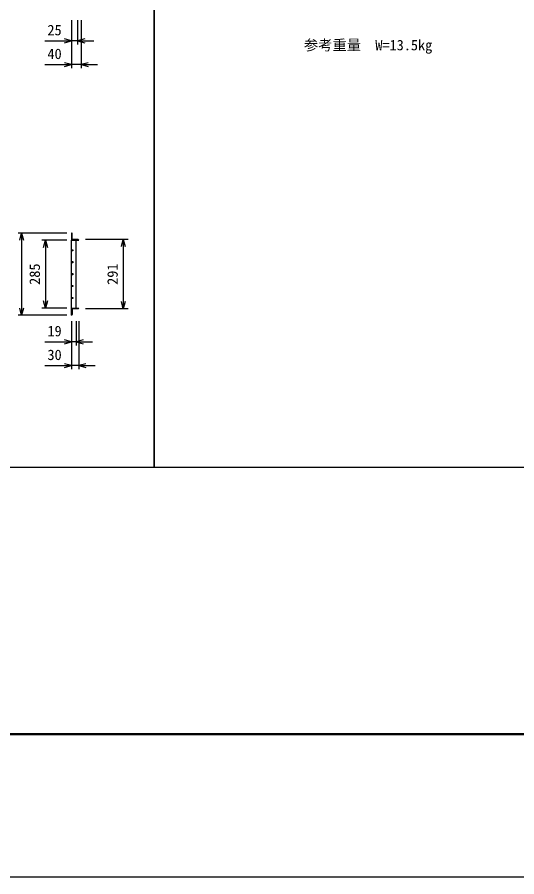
# Model space of a CAD drawing. Units: millimetres, scale not verified. Extents: x -25200 to 25200, y -8910 to 8910.
# Drawn here: x -16192 to -14092, y -8910 to -5298 of the extents above; entities that cross this region are included whole.
import ezdxf
from ezdxf.enums import TextEntityAlignment as Align

# ---------------------------------------------------------------- set-up
doc = ezdxf.new("R2010")
doc.units = ezdxf.units.MM
doc.header["$LTSCALE"] = 30
for name, color, linetype, lineweight in [('0-0_DIM', 7, 'Continuous', 25), ('0-1_Defpoints', 5, 'Continuous', 25), ('0-2_HATCH', 6, 'Continuous', 25), ('0-6_TXT', 7, 'Continuous', 25), ('0-7_WAKU', 3, 'Continuous', 25)]:
    doc.layers.add(name, color=color, linetype=linetype, lineweight=lineweight)
doc.styles.add('ＭＳ ゴシック', font='')
doc.styles.get('ＭＳ ゴシック').set_extended_font_data('MS Gothic')

msp = doc.modelspace()

# ---------------------------------------------------------------- linework, layer by layer
at = {"layer": '0-0_DIM'}
for p, q in [((-15963.18, -5310.14), (-15963.18, -5511.73)), ((-15938.18, -5310.14), (-15938.18, -5411.73)), ((-15923.18, -5310.14), (-15923.18, -5511.73)), ((-16075.79, -5396.73), (-15963.18, -5396.73)), ((-15938.18, -5396.73), (-15963.18, -5396.73)), ((-15938.18, -5396.73), (-15869.71, -5396.73)), ((-16075.79, -5496.73), (-15963.18, -5496.73)), ((-15923.18, -5496.73), (-15963.18, -5496.73)), ((-15923.18, -5496.73), (-15854.71, -5496.73)), ((-15983.18, -6204.83), (-16188.18, -6204.83)), ((-16173.18, -6204.83), (-16173.18, -6549.83)), ((-15983.18, -6234.83), (-16088.18, -6234.83)), ((-16073.18, -6234.83), (-16073.18, -6519.83)), ((-15726.1, -6231.83), (-15904.18, -6231.83)), ((-15746.1, -6231.83), (-15746.1, -6522.83)), ((-15983.18, -6519.83), (-16088.18, -6519.83)), ((-15726.1, -6522.83), (-15904.18, -6522.83)), ((-15983.18, -6549.83), (-16188.18, -6549.83)), ((-15963.18, -6575.06), (-15963.18, -6776.64)), ((-15944.18, -6575.06), (-15944.18, -6676.64)), ((-15933.18, -6575.06), (-15933.18, -6776.64)), ((-16075.79, -6661.64), (-15963.18, -6661.64)), ((-15944.18, -6661.64), (-15963.18, -6661.64)), ((-15944.18, -6661.64), (-15875.71, -6661.64)), ((-16075.79, -6761.64), (-15963.18, -6761.64)), ((-15933.18, -6761.64), (-15963.18, -6761.64)), ((-15933.18, -6761.64), (-15864.71, -6761.64))]:
    msp.add_line(p, q, dxfattribs=at)
for points in [[(-15993.18, -5404.77), (-15963.18, -5396.73), (-15993.18, -5388.69)], [(-15908.18, -5388.69), (-15938.18, -5396.73), (-15908.18, -5404.77)], [(-15993.18, -5504.77), (-15963.18, -5496.73), (-15993.18, -5488.69)], [(-15893.18, -5488.69), (-15923.18, -5496.73), (-15893.18, -5504.77)], [(-16181.22, -6234.83), (-16173.18, -6204.83), (-16165.14, -6234.83)], [(-16081.22, -6264.83), (-16073.18, -6234.83), (-16065.14, -6264.83)], [(-15754.14, -6261.83), (-15746.1, -6231.83), (-15738.07, -6261.83)], [(-16065.14, -6489.83), (-16073.18, -6519.83), (-16081.22, -6489.83)], [(-15738.07, -6492.83), (-15746.1, -6522.83), (-15754.14, -6492.83)], [(-16165.14, -6519.83), (-16173.18, -6549.83), (-16181.22, -6519.83)], [(-15993.18, -6669.68), (-15963.18, -6661.64), (-15993.18, -6653.61)], [(-15914.18, -6653.61), (-15944.18, -6661.64), (-15914.18, -6669.68)], [(-15993.18, -6769.68), (-15963.18, -6761.64), (-15993.18, -6753.61)], [(-15903.18, -6753.61), (-15933.18, -6761.64), (-15903.18, -6769.68)]]:
    msp.add_lwpolyline(points, dxfattribs=at)
at = {"layer": '0-1_Defpoints'}
msp.add_lwpolyline([(-25200, -8910), (0, -8910), (0, 8910), (-25200, 8910)], close=True, dxfattribs=at)
at = {"layer": '0-2_HATCH'}
for p, q in [((-15963.18, -6204.83), (-15963.18, -6234.83)), ((-15960.18, -6228.83), (-15960.18, -6207.83)), ((-15963.18, -6519.83), (-15963.18, -6234.83)), ((-15963.18, -6234.83), (-15933.18, -6234.83)), ((-15936.18, -6231.83), (-15957.18, -6231.83)), ((-15944.18, -6519.83), (-15944.18, -6234.83)), ((-15963.18, -6519.83), (-15933.18, -6519.83)), ((-15963.18, -6549.83), (-15963.18, -6519.83)), ((-15960.18, -6525.83), (-15960.18, -6546.83)), ((-15936.18, -6522.83), (-15957.18, -6522.83))]:
    msp.add_line(p, q, dxfattribs=at)
for points in [[(-15963.18, -6279.83), (-15963.18, -6274.83), (-15958.18, -6274.83), (-15958.18, -6279.83)], [(-15963.18, -6329.83), (-15963.18, -6324.83), (-15958.18, -6324.83), (-15958.18, -6329.83)], [(-15963.18, -6379.83), (-15963.18, -6374.83), (-15958.18, -6374.83), (-15958.18, -6379.83)], [(-15963.18, -6429.83), (-15963.18, -6424.83), (-15958.18, -6424.83), (-15958.18, -6429.83)], [(-15963.18, -6479.83), (-15963.18, -6474.83), (-15958.18, -6474.83), (-15958.18, -6479.83)]]:
    msp.add_lwpolyline(points, close=True, dxfattribs=at)
for centre, start, end in [((-15963.18, -6207.83), 0, 90), ((-15957.18, -6228.83), 180, 270), ((-15936.18, -6234.83), 0, 90), ((-15957.18, -6525.83), 90, 180), ((-15936.18, -6519.83), 270, 0), ((-15963.18, -6546.83), 270, 0)]:
    msp.add_arc(centre, 3, start, end, dxfattribs=at)
at = {"layer": '0-6_TXT'}
for points in [[(-17716.68, -7188.51), (-15616.68, -7188.51), (-15616.68, -1778.68), (-17716.68, -1778.68)], [(-15616.68, -7188.51), (-13516.68, -7188.51), (-13516.68, -1778.68), (-15616.68, -1778.68)]]:
    msp.add_lwpolyline(points, close=True, dxfattribs=at)
at = {"layer": '0-7_WAKU', "lineweight": 50}
msp.add_lwpolyline([(-24600, -8310), (-600, -8310), (-600, 8310), (-24600, 8310)], close=True, dxfattribs=at)

# ---------------------------------------------------------------- texts
at = {"layer": '0-0_DIM', "style": 'ＭＳ ゴシック'}
for s, p in [('25', (-16064.81, -5386.73)), ('参考重量\u3000W=13.5kg', (-14986.68, -5449.92)), ('40', (-16064.81, -5486.73)), ('19', (-16064.81, -6651.64)), ('30', (-16064.81, -6751.64))]:
    msp.add_text(s, height=43.99, dxfattribs=at).set_placement(p, align=Align.BOTTOM_LEFT)
for s, p in [('285', (-16083.18, -6422.33)), ('291', (-15756.1, -6422.33))]:
    msp.add_text(s, height=43.99, rotation=90, dxfattribs=at).set_placement(p, align=Align.BOTTOM_LEFT)

doc.saveas('drawing.dxf')
